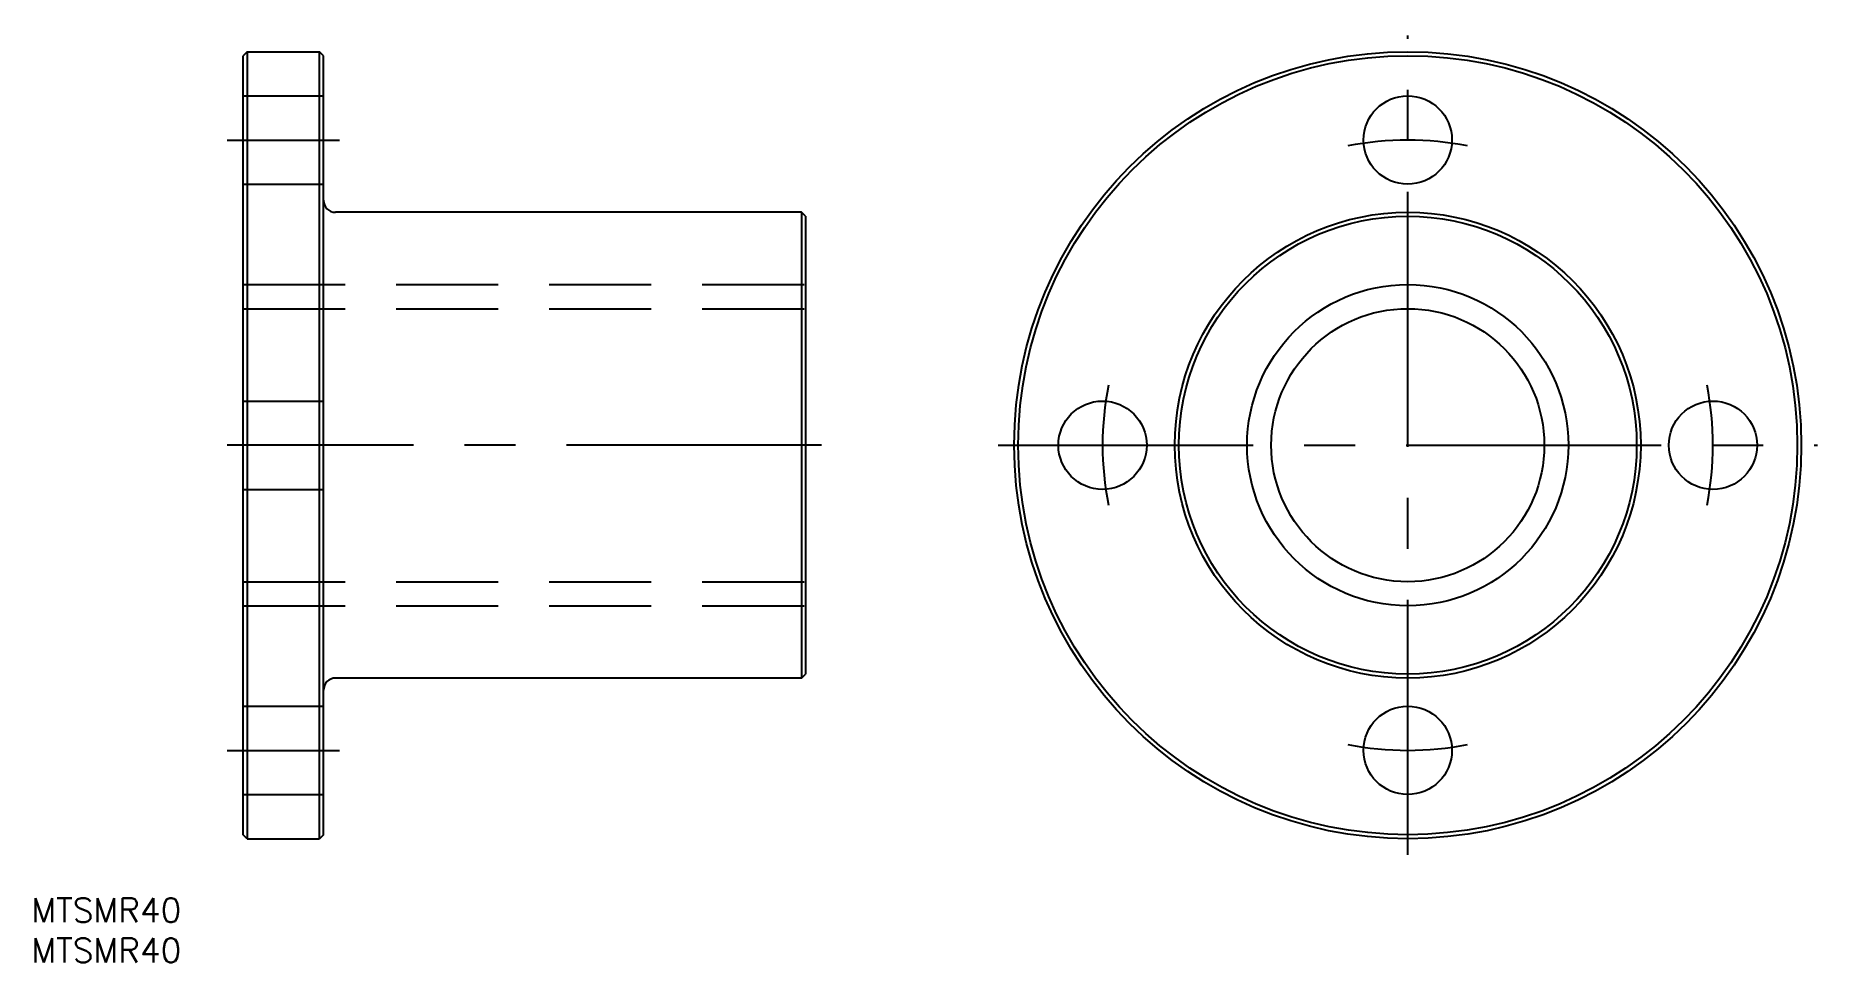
# Model space of a CAD drawing. Extents: x -171 to 51, y -64 to 51.
import ezdxf

# ---------------------------------------------------------------- set-up
doc = ezdxf.new("R2010")
doc.units = 0
doc.linetypes.add('CENTER', pattern=[50.8, 31.75, -6.35, 6.35, -6.35])
doc.linetypes.add('DASHED', pattern=[19.05, 12.7, -6.35])
doc.layers.get('0').update_dxf_attribs({"linetype": 'CONTINUOUS'})
doc.layers.add('CENTER', color=1, linetype='CENTER')
doc.styles.get("Standard").update_dxf_attribs({"font": 'txt.shx', "height": 3, "bigfont": 'bigfont.shx'})

msp = doc.modelspace()

# ---------------------------------------------------------------- linework, layer by layer
at = {"color": 7, "linetype": 'CONTINUOUS'}
for p, q in [((-144.5, 49), (-145, 48.5)), ((-144.5, 49), (-135.5, 49)), ((-144.5, 49), (-144.5, -49)), ((-135, 48.5), (-135.5, 49)), ((-135.5, -49), (-135.5, 49)), ((-145, -48.5), (-145, 48.5)), ((-135, -48.5), (-135, 48.5)), ((-75.5, 29), (-133.5, 29)), ((-75, 28.5), (-75.5, 29)), ((-75.5, 29), (-75.5, -29)), ((-75, 28.5), (-75, -28.5)), ((-75.5, -29), (-75, -28.5)), ((-75.5, -29), (-133.5, -29)), ((-144.5, -49), (-145, -48.5)), ((-135, -48.5), (-135.5, -49)), ((-144.5, -49), (-135.5, -49))]:
    msp.add_line(p, q, dxfattribs=at)
at = {"color": 3, "linetype": 'DASHED'}
for p, q in [((-145, 43.5), (-135, 43.5)), ((-145, 32.5), (-135, 32.5)), ((-145, 20), (-75, 20)), ((-145, 17), (-75, 17)), ((-145, 5.5), (-135, 5.5)), ((-145, -5.5), (-135, -5.5)), ((-145, -17), (-75, -17)), ((-145, -20), (-75, -20)), ((-145, -32.5), (-135, -32.5)), ((-145, -43.5), (-135, -43.5))]:
    msp.add_line(p, q, dxfattribs=at)
at = {"color": 7, "linetype": 'CONTINUOUS'}
for centre, radius in [((0, 0), 49), ((0, 0), 48.5), ((0, 38), 5.5), ((0, 0), 29), ((0, 0), 28.5), ((0, 0), 17), ((-38, 0), 5.5), ((38, 0), 5.5), ((0, -38), 5.5)]:
    msp.add_circle(centre, radius, dxfattribs=at)
at = {"color": 3, "linetype": 'CONTINUOUS'}
msp.add_circle((0, 0), 20, dxfattribs=at)
at = {"color": 7, "linetype": 'CONTINUOUS'}
for centre, start, end in [((-133.5, 30.5), 180, 270), ((-133.5, -30.5), 90, 180)]:
    msp.add_arc(centre, 1.5, start, end, dxfattribs=at)
at = {"layer": 'CENTER', "color": 1, "linetype": 'CENTER'}
for p, q in [((0, -51), (0, 51)), ((-147, 38), (-133, 38)), ((-73, 0), (-147, 0)), ((-51, 0), (51, 0)), ((-147, -38), (-133, -38))]:
    msp.add_line(p, q, dxfattribs=at)
for start, end in [(78.6844, 101.3156), (168.6844, 191.3156), (348.6844, 11.3156), (258.6844, 281.3156)]:
    msp.add_arc((0, 0), 38, start, end, dxfattribs=at)

# ---------------------------------------------------------------- texts
at = {"color": 7, "linetype": 'CONTINUOUS'}
for p in [(-171.35, -59.4), (-171.35, -64.4)]:
    msp.add_text('MTSMR40', height=3, dxfattribs=at).set_placement(p)

doc.saveas('drawing.dxf')
